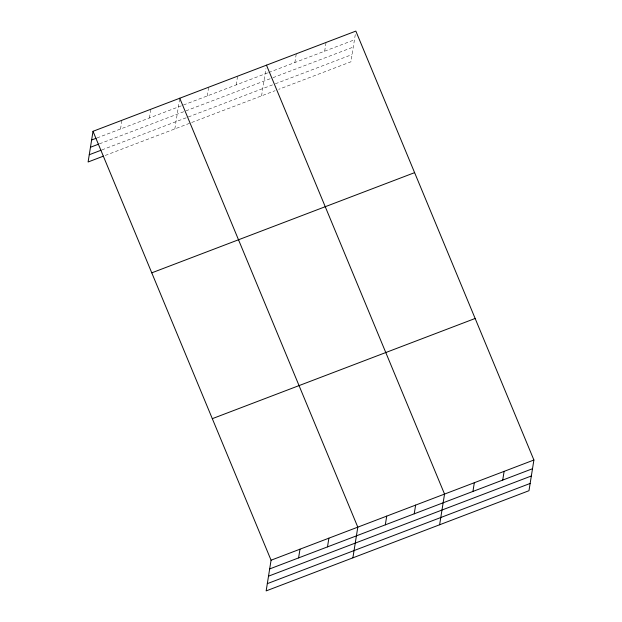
<?xml version="1.0" encoding="UTF-8"?>
<svg xmlns="http://www.w3.org/2000/svg" width="622" height="622" viewBox="0 0 622 622"><rect width="100%" height="100%" fill="white"/><g stroke="black" fill="none" stroke-linecap="round" stroke-linejoin="round"><path stroke-width="0.47" stroke-dasharray="3.11 2.33" d="M120.528 128.995L121.928 120.279M149.443 117.97L150.835 109.254M174.829 128.925L179.61 99.108M207.266 95.928L208.658 87.212M236.173 84.903L237.573 76.187M261.567 95.858L265.921 68.653M294.875 62.527L296.266 53.811M324.661 51.167L326.06 42.459M355.286 34.583L350.932 61.788L278.718 89.319M97.04 137.944L267.794 72.852M268.696 72.51L354.447 39.816M99.489 143.822L272.047 78.038M272.949 77.696L353.288 47.07M101.907 149.918L274.465 84.133M275.367 83.791L352.091 54.542M105.266 155.446L275.103 90.695"/><path stroke-width="0.93" d="M93.012 131.296L271.068 560.212L266.154 590.9L528.988 490.704L533.901 460.008L355.846 31.1L93.012 131.296L88.099 161.992L103.454 156.13M298.583 557.903L299.983 549.187M327.499 546.878L328.89 538.162M352.892 557.833L357.805 527.145L179.75 98.229M385.321 524.836L386.713 516.12M414.229 513.819L415.628 505.103M439.622 524.766L444.543 494.078L266.48 65.17M472.93 491.434L474.329 482.726M502.716 480.083L504.115 471.367M91.621 140.012L96.138 138.294M90.454 147.266L98.587 144.164M89.257 154.738L101.005 150.26M151.768 272.84L414.602 172.644M212.312 418.668L475.146 318.472M271.068 560.212L533.901 460.008M269.676 568.928L532.51 468.724M268.51 576.174L531.343 475.978M267.312 583.646L530.146 483.449"/></g></svg>
